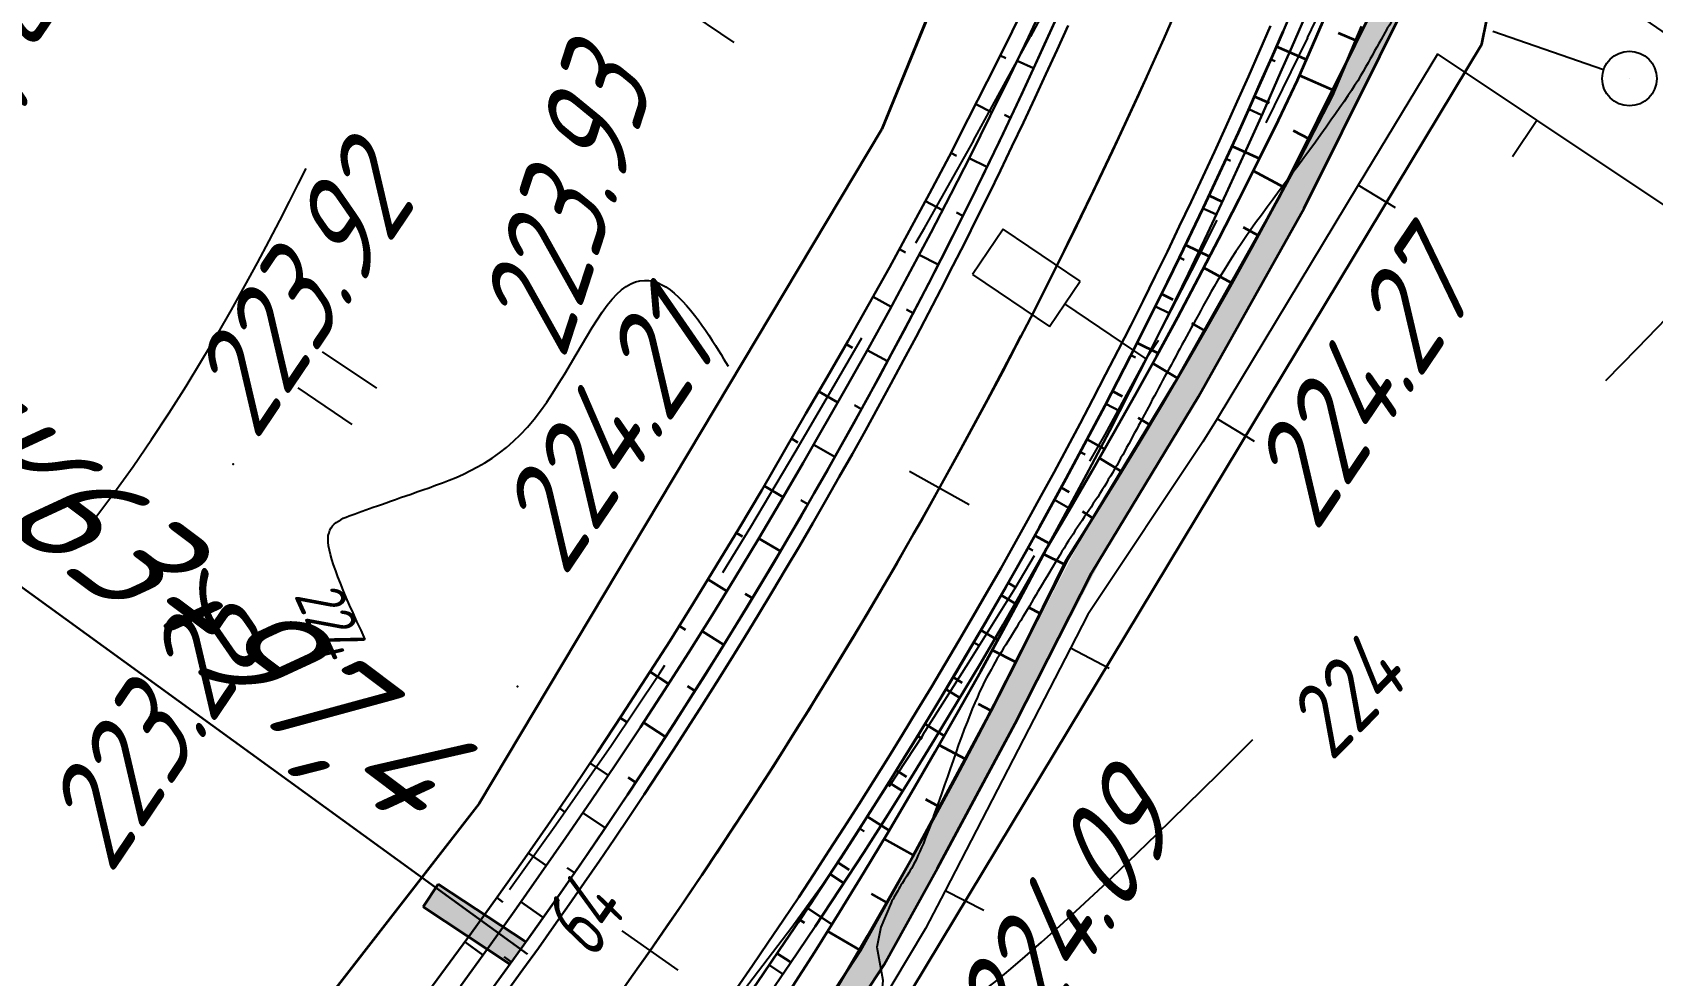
# Model space of a CAD drawing. Header units: millimetres. Extents: x -698 to 8131, y -704 to 4503.
# Drawn here: x 4734.2 to 4793.6, y 3258.6 to 3293.2 of the extents above; entities that cross this region are included whole.
import ezdxf
from ezdxf import colors
from ezdxf.entities.mleader import LeaderData, LeaderLine
from ezdxf.math import Vec2, Vec3

# ---------------------------------------------------------------- set-up
doc = ezdxf.new("R2010")
doc.units = ezdxf.units.MM
doc.linetypes.add('CONTI', pattern=[0])
doc.linetypes.add('DASHED', pattern=[0.75, 0.5, -0.25])
for name, color, linetype, lineweight in [('10', 1, 'Continuous', 35), ('КОПИЯ_ОСЬ_13_ОТКОСЫ', 7, 'Continuous', 30), ('ОСЬ_ВЕРХ_ПОКРЫТИЯ_ГРАНИЦЫ_ПОЛОС', 7, 'Continuous', 30), ('ОСЬ_ВЕРХ_ПОКРЫТИЯ_ОСЬ', 1, 'Continuous', 30), ('Ось_примыкания', 1, 'Continuous', 35), ('Привязка', 250, 'Continuous', 35), ('Тротуар', 40, 'Continuous', 35)]:
    doc.layers.add(name, color=color, linetype=linetype, lineweight=lineweight)
for name, color, linetype in [('GOR_BDEFAULT', 212, 'CONTI'), ('NAD_MDEFAULT', 7, 'CONTI'), ('PI_OTDEFAULT', 172, 'CONTI'), ('PI_TTDEFAULT', 5, 'CONTI'), ('SIT_LDEFAULT', 7, 'CONTI'), ('USLZNDEFAULT', 7, 'CONTI'), ('ZAPSKDEFAULT', 7, 'CONTI'), ('Выноски', 250, 'Continuous'), ('ОСЬ_ВЕРХ_ПОКРЫТИЯ_ПИКЕТЫ', 1, 'Continuous'), ('разметка', 7, 'Continuous')]:
    doc.layers.add(name, color=color, linetype=linetype)
doc.styles.add('eskd', font='isocpeui.ttf', dxfattribs={"width": 1.2})
doc.styles.add('SHRFT', font='isocpeui.ttf', dxfattribs={"width": 3.5})
doc.styles.get("Standard").update_dxf_attribs({"font": 'isocpeui.ttf'})
doc.styles.add('ГОСТ', font='isocpeui.ttf', dxfattribs={"height": 4})

# ---------------------------------------------------------------- blocks, each defined once
blk = doc.blocks.new('BL_2011')
at = {"color": 0}
for p, q in [((0, 0), (0, 2.4)), ((1.6, 0), (1.6, 2.4))]:
    blk.add_line(p, q, dxfattribs=at)
blk = doc.blocks.new('BL_12')
at = {"color": 0}
for p, q in [((1, 7), (-1, 7)), ((-1, 7), (-1, 3.6)), ((1, 3.6), (1, 7)), ((-1, 3.6), (0, 3.6)), ((0, 0), (0, 3.6)), ((0, 3.6), (1, 3.6)), ((0.8, 0), (0, 0))]:
    blk.add_line(p, q, dxfattribs=at)
blk = doc.blocks.new('*U49')
at = {"layer": 'КОПИЯ_ОСЬ_13_ОТКОСЫ'}
for points in [[(378.745, 648.698), (379.706, 649.986), (380.655, 651.283), (381.594, 652.587), (382.523, 653.899), (383.45, 655.227), (384.366, 656.562), (385.271, 657.905), (386.165, 659.256), (387.047, 660.614), (387.918, 661.979), (388.778, 663.352), (389.627, 664.731), (390.463, 666.118), (391.289, 667.511), (392.102, 668.911), (392.904, 670.318), (393.686, 671.647), (394.458, 672.981), (395.219, 674.322), (395.969, 675.668), (396.709, 677.021), (397.438, 678.379), (398.156, 679.743), (398.863, 681.113), (399.559, 682.488), (400.245, 683.868), (400.919, 685.254)], [(380.254, 649.328), (381.241, 650.691), (382.216, 652.062), (384.112, 654.773), (385.033, 656.113), (385.943, 657.461), (386.842, 658.817), (387.729, 660.18), (388.605, 661.55), (389.47, 662.927), (390.323, 664.312), (391.165, 665.703), (391.995, 667.102), (392.813, 668.507), (394.416, 671.31), (395.201, 672.708), (395.974, 674.112), (396.736, 675.522), (397.487, 676.938), (398.226, 678.361), (398.953, 679.789), (399.668, 681.223), (400.372, 682.664), (401.064, 684.109), (401.744, 685.561)], [(400.035, 683.442), (400.233, 683.344)], [(399.139, 681.654), (399.732, 681.353)], [(398.225, 679.875), (398.435, 679.766)], [(397.292, 678.106), (397.921, 677.771)], [(396.342, 676.346), (396.564, 676.225)], [(395.373, 674.597), (396.036, 674.225)], [(394.387, 672.857), (394.62, 672.723)], [(393.382, 671.127), (394.079, 670.718)], [(392.381, 669.396), (392.617, 669.261)], [(391.379, 667.665), (392.083, 667.253)], [(390.36, 665.945), (390.592, 665.805)], [(389.323, 664.234), (390.015, 663.81)], [(388.268, 662.535), (388.497, 662.392)], [(387.197, 660.846), (387.877, 660.409)], [(386.108, 659.169), (386.332, 659.022)], [(385.001, 657.503), (385.67, 657.054)], [(383.878, 655.848), (384.098, 655.697)], [(382.738, 654.205), (383.394, 653.745)], [(381.583, 652.572), (381.807, 652.412)], [(380.413, 650.95), (381.079, 650.464)]]:
    blk.add_lwpolyline(points, dxfattribs=at)

msp = doc.modelspace()

# ---------------------------------------------------------------- hatches: boundary and pattern name
at = {"layer": 'Тротуар', "lineweight": 30, "ltscale": 7}
for points in [[(4801.433, 3357.574), (4800.427, 3357.652), (4799.564, 3354.666), (4799, 3351.107), (4798.787, 3350.128), (4797.248, 3343.069), (4796.09, 3336.617), (4794.267, 3328.119), (4790.045, 3313.256), (4786.746, 3302.866), (4784.062, 3295.535), (4779.932, 3287.224), (4776.081, 3280.365), (4772.899, 3275.124), (4769.34, 3268.333), (4766.498, 3263.049), (4764.561, 3259.548), (4760.976, 3254.083), (4760.453, 3253.255), (4760.219, 3252.929), (4756.121, 3246.475), (4756.701, 3245.604), (4756.976, 3245.979), (4761.059, 3252.387), (4765.418, 3259.031), (4767.376, 3262.57), (4770.227, 3267.87), (4773.778, 3274.647), (4776.945, 3279.861), (4780.817, 3286.757), (4784.982, 3295.139), (4787.693, 3302.542), (4791.003, 3312.968), (4795.238, 3327.877), (4797.072, 3336.424), (4798.229, 3342.874)], [(4749.079, 3261.984), (4748.53, 3261.148), (4750.025, 3260.167), (4751.708, 3259.05), (4752.293, 3259.864)]]:
    msp.add_hatch(color=256, dxfattribs=at).paths.add_polyline_path(points)

# ---------------------------------------------------------------- linework, layer by layer
at = {"layer": '10'}
for p, q in [((4787.333, 3292.774), (4795.203, 3331.994)), ((4787.333, 3292.774), (4795.203, 3331.994)), ((4781.963, 3330.514), (4765.343, 3289.654)), ((4761.503, 3249.924), (4787.333, 3292.774)), ((4761.503, 3249.924), (4787.333, 3292.774)), ((4765.343, 3289.654), (4750.583, 3264.934)), ((4750.583, 3264.934), (4737.293, 3247.844))]:
    msp.add_line(p, q, dxfattribs=at)
msp.add_lwpolyline([(4789.103, 3384.464), (4785.093, 3347.224), (4781.963, 3330.514), (4765.343, 3289.654), (4750.583, 3264.934), (4737.293, 3247.844), (4704.083, 3217.114), (4605.073, 3113.424), (4594.853, 3105.354), (4502.873, 3046.584), (4488.273, 3034.384), (4472.633, 3015.434), (4468.193, 2995.454), (4472.373, 2972.494)], dxfattribs=at)
at = {"layer": 'GOR_BDEFAULT', "color": 212, "elevation": 224, "flags": 128}
for points in [[(4795.079, 3283.74), (4799.829, 3288.73), (4799.779, 3288.98), (4797.719, 3290.55), (4797.289, 3290.86), (4796.809, 3291.21), (4796.289, 3291.58), (4795.729, 3291.98), (4795.149, 3292.39), (4794.549, 3292.82), (4793.939, 3293.25), (4793.319, 3293.68), (4792.709, 3294.1), (4792.099, 3294.52), (4791.509, 3294.91), (4790.949, 3295.29), (4790.409, 3295.63), (4789.909, 3295.94), (4789.449, 3296.21), (4789.049, 3296.44), (4788.689, 3296.63), (4788.379, 3296.77), (4788.099, 3296.89), (4787.869, 3296.96), (4787.669, 3297.01), (4787.499, 3297.03), (4787.349, 3297.02), (4787.229, 3297), (4787.129, 3296.95), (4787.049, 3296.89), (4786.969, 3296.81), (4786.909, 3296.73), (4786.859, 3296.64), (4786.799, 3296.54), (4786.749, 3296.44), (4786.699, 3296.34), (4786.639, 3296.25), (4786.579, 3296.15), (4786.529, 3296.05), (4786.469, 3295.95), (4786.409, 3295.86), (4786.349, 3295.76), (4786.279, 3295.67), (4786.219, 3295.58), (4786.149, 3295.5), (4786.089, 3295.42), (4786.019, 3295.34), (4785.949, 3295.27), (4785.869, 3295.21), (4785.799, 3295.15), (4785.719, 3295.09), (4785.639, 3295.04), (4785.559, 3295), (4785.479, 3294.95), (4785.399, 3294.91), (4785.309, 3294.86), (4785.229, 3294.82), (4785.149, 3294.77), (4785.059, 3294.73), (4784.979, 3294.68), (4784.889, 3294.62), (4784.809, 3294.56), (4784.729, 3294.49), (4784.649, 3294.42), (4784.559, 3294.34), (4784.479, 3294.25), (4784.399, 3294.16), (4784.329, 3294.06), (4784.249, 3293.95), (4784.169, 3293.84), (4784.089, 3293.72), (4784.019, 3293.6), (4783.939, 3293.47), (4783.859, 3293.34), (4783.789, 3293.21), (4783.709, 3293.07), (4783.639, 3292.94), (4783.559, 3292.8), (4783.479, 3292.66), (4783.399, 3292.52), (4783.319, 3292.37), (4783.239, 3292.23), (4783.159, 3292.08), (4783.069, 3291.93), (4782.979, 3291.77), (4782.879, 3291.61), (4782.779, 3291.43), (4782.659, 3291.26), (4782.549, 3291.07), (4782.419, 3290.87), (4782.279, 3290.67), (4782.129, 3290.45), (4781.969, 3290.22), (4781.799, 3289.98), (4781.619, 3289.73), (4781.429, 3289.46), (4781.229, 3289.18), (4781.019, 3288.9), (4780.799, 3288.6), (4780.579, 3288.3), (4780.349, 3288), (4780.129, 3287.7), (4779.899, 3287.4), (4779.679, 3287.09), (4779.459, 3286.8), (4779.249, 3286.5), (4779.039, 3286.22), (4778.839, 3285.94), (4778.659, 3285.67), (4778.479, 3285.41), (4778.309, 3285.17), (4778.159, 3284.93), (4778.019, 3284.71), (4777.879, 3284.49), (4777.749, 3284.28), (4777.629, 3284.08), (4777.519, 3283.89), (4777.409, 3283.7), (4777.309, 3283.52), (4777.209, 3283.35), (4777.119, 3283.18), (4777.029, 3283.01), (4776.939, 3282.85), (4776.849, 3282.68), (4776.759, 3282.52), (4776.679, 3282.37), (4776.589, 3282.21), (4776.509, 3282.05), (4776.419, 3281.9), (4776.339, 3281.75), (4776.259, 3281.6), (4776.179, 3281.45), (4776.099, 3281.3), (4776.019, 3281.15), (4775.939, 3281.01), (4775.859, 3280.86), (4775.779, 3280.72), (4775.699, 3280.58), (4775.629, 3280.44), (4775.549, 3280.3), (4775.479, 3280.16), (4775.399, 3280.02), (4775.329, 3279.88), (4775.249, 3279.74), (4775.179, 3279.6), (4775.109, 3279.47), (4775.039, 3279.33), (4774.959, 3279.19), (4774.889, 3279.06), (4774.819, 3278.92), (4774.749, 3278.79), (4774.679, 3278.66), (4774.599, 3278.52), (4774.529, 3278.39), (4774.459, 3278.25), (4774.389, 3278.12), (4774.309, 3277.99), (4774.239, 3277.85), (4774.169, 3277.72), (4774.089, 3277.59), (4774.019, 3277.46), (4773.949, 3277.33), (4773.869, 3277.2), (4773.799, 3277.07), (4773.719, 3276.94), (4773.639, 3276.81), (4773.569, 3276.68), (4773.489, 3276.55), (4773.409, 3276.43), (4773.329, 3276.3), (4773.249, 3276.17), (4773.169, 3276.05), (4773.089, 3275.93), (4773.009, 3275.8), (4772.929, 3275.68), (4772.839, 3275.56), (4772.759, 3275.43), (4772.679, 3275.31), (4772.599, 3275.19), (4772.509, 3275.06), (4772.429, 3274.94), (4772.349, 3274.81), (4772.269, 3274.69), (4772.179, 3274.56), (4772.099, 3274.43), (4772.019, 3274.3), (4771.939, 3274.17), (4771.859, 3274.04), (4771.779, 3273.91), (4771.699, 3273.78), (4771.619, 3273.64), (4771.539, 3273.51), (4771.459, 3273.37), (4771.379, 3273.24), (4771.299, 3273.11), (4771.219, 3272.97), (4771.139, 3272.84), (4771.059, 3272.71), (4770.979, 3272.57), (4770.899, 3272.44), (4770.819, 3272.31), (4770.749, 3272.17), (4770.669, 3272.04), (4770.589, 3271.91), (4770.509, 3271.78), (4770.429, 3271.65), (4770.349, 3271.52), (4770.269, 3271.39), (4770.189, 3271.26), (4770.109, 3271.13), (4770.039, 3271.01), (4769.959, 3270.88), (4769.879, 3270.75), (4769.799, 3270.63), (4769.729, 3270.5), (4769.649, 3270.37), (4769.569, 3270.25), (4769.489, 3270.12), (4769.419, 3269.98), (4769.339, 3269.84), (4769.259, 3269.69), (4769.179, 3269.54), (4769.089, 3269.38), (4769.009, 3269.21), (4768.919, 3269.03), (4768.839, 3268.83), (4768.749, 3268.63), (4768.649, 3268.41), (4768.559, 3268.17), (4768.459, 3267.92), (4768.359, 3267.66), (4768.259, 3267.38), (4768.149, 3267.1), (4768.049, 3266.8), (4767.949, 3266.51), (4767.839, 3266.21), (4767.739, 3265.91), (4767.639, 3265.62), (4767.539, 3265.33), (4767.439, 3265.05), (4767.339, 3264.78), (4767.249, 3264.52), (4767.169, 3264.27), (4767.079, 3264.05), (4766.999, 3263.84), (4766.929, 3263.65), (4766.859, 3263.47), (4766.789, 3263.32), (4766.729, 3263.18), (4766.669, 3263.05), (4766.619, 3262.93), (4766.569, 3262.82), (4766.509, 3262.72), (4766.469, 3262.64), (4766.419, 3262.55), (4766.379, 3262.48), (4766.329, 3262.4), (4766.289, 3262.33), (4766.249, 3262.27), (4766.199, 3262.2), (4766.159, 3262.13), (4766.119, 3262.07), (4766.079, 3262), (4766.039, 3261.94), (4765.999, 3261.87), (4765.959, 3261.81), (4765.929, 3261.74), (4765.889, 3261.68), (4765.849, 3261.62), (4765.819, 3261.55), (4765.779, 3261.49), (4765.749, 3261.43), (4765.709, 3261.37), (4765.679, 3261.3), (4765.299, 3260.4), (4765.149, 3259.67), (4765.369, 3258.46), (4765.359, 3258.3), (4765.339, 3258.12), (4765.319, 3257.93), (4765.299, 3257.73), (4765.279, 3257.53), (4765.249, 3257.32), (4765.229, 3257.12), (4765.219, 3256.92), (4765.199, 3256.73), (4765.199, 3256.55), (4765.199, 3256.38), (4765.209, 3256.23), (4765.229, 3256.1), (4765.259, 3255.99), (4765.309, 3255.9), (4765.369, 3255.84), (4765.439, 3255.81), (4765.529, 3255.8), (4765.629, 3255.81), (4765.749, 3255.85), (4765.869, 3255.9), (4766.009, 3255.97), (4766.159, 3256.06), (4766.319, 3256.16), (4766.489, 3256.27), (4766.669, 3256.39), (4766.859, 3256.52), (4767.059, 3256.66), (4767.269, 3256.81), (4767.489, 3256.95), (4767.709, 3257.11), (4767.949, 3257.27), (4768.209, 3257.45), (4768.499, 3257.65), (4768.819, 3257.89), (4769.189, 3258.17), (4769.599, 3258.49), (4770.069, 3258.88), (4770.589, 3259.33), (4771.189, 3259.85), (4771.859, 3260.45), (4772.609, 3261.14), (4773.449, 3261.92), (4774.379, 3262.81), (4775.419, 3263.81)], [(4736.459, 3275.34), (4737.189, 3276.31), (4737.899, 3277.29), (4738.569, 3278.28), (4739.219, 3279.26), (4739.839, 3280.23), (4740.419, 3281.19), (4740.979, 3282.12), (4741.499, 3283.03), (4741.989, 3283.91), (4742.449, 3284.76), (4742.879, 3285.56), (4743.269, 3286.31), (4743.629, 3287), (4743.949, 3287.64), (4744.239, 3288.21)], [(4746.399, 3270.95), (4746.249, 3271.29), (4746.099, 3271.61), (4745.959, 3271.92), (4745.829, 3272.21), (4745.709, 3272.49), (4745.599, 3272.76), (4745.499, 3273.01), (4745.399, 3273.25), (4745.319, 3273.47), (4745.239, 3273.68), (4745.179, 3273.88), (4745.129, 3274.06), (4745.089, 3274.22), (4745.059, 3274.38), (4745.049, 3274.52), (4745.049, 3274.65), (4745.049, 3274.76), (4745.079, 3274.86), (4745.109, 3274.96), (4745.149, 3275.04), (4745.199, 3275.11), (4745.269, 3275.18), (4745.339, 3275.24), (4745.419, 3275.29), (4745.509, 3275.34), (4745.599, 3275.39), (4745.699, 3275.43), (4745.809, 3275.48), (4745.919, 3275.52), (4746.039, 3275.56), (4746.159, 3275.6), (4746.289, 3275.65), (4746.419, 3275.7), (4746.559, 3275.75), (4746.699, 3275.8), (4746.849, 3275.85), (4746.999, 3275.9), (4747.169, 3275.96), (4747.329, 3276.02), (4747.509, 3276.08), (4747.699, 3276.15), (4747.889, 3276.21), (4748.089, 3276.28), (4748.299, 3276.36), (4748.519, 3276.43), (4748.749, 3276.51), (4748.979, 3276.6), (4749.229, 3276.69), (4749.479, 3276.79), (4749.739, 3276.89), (4749.999, 3277.01), (4750.259, 3277.14), (4750.519, 3277.28), (4750.789, 3277.43), (4751.059, 3277.6), (4751.319, 3277.79), (4751.579, 3277.99), (4751.839, 3278.22), (4752.099, 3278.46), (4752.349, 3278.73), (4752.589, 3279.02), (4752.829, 3279.33), (4753.059, 3279.65), (4753.279, 3279.99), (4753.499, 3280.34), (4753.719, 3280.69), (4753.929, 3281.04), (4754.129, 3281.39), (4754.329, 3281.73), (4754.529, 3282.06), (4754.719, 3282.38), (4754.909, 3282.67), (4755.089, 3282.95), (4755.269, 3283.2), (4755.449, 3283.42), (4755.629, 3283.61), (4755.799, 3283.77), (4755.969, 3283.89), (4756.139, 3283.99), (4756.309, 3284.06), (4756.469, 3284.1), (4756.639, 3284.11), (4756.799, 3284.11), (4756.959, 3284.08), (4757.109, 3284.03), (4757.269, 3283.95), (4757.419, 3283.87), (4757.579, 3283.76), (4757.729, 3283.64), (4757.879, 3283.5), (4758.029, 3283.35), (4758.179, 3283.19), (4758.319, 3283.02), (4758.469, 3282.84), (4758.609, 3282.66), (4758.739, 3282.47), (4758.869, 3282.29), (4758.999, 3282.1), (4759.119, 3281.91), (4759.239, 3281.73), (4759.339, 3281.56), (4759.449, 3281.4), (4759.539, 3281.24), (4759.619, 3281.1), (4759.699, 3280.97)], [(4791.879, 3280.44), (4793.039, 3281.63), (4794.109, 3282.74), (4795.079, 3283.74)], [(4775.419, 3263.81), (4776.509, 3264.88), (4777.689, 3266.04), (4778.939, 3267.28)]]:
    msp.add_lwpolyline(points, dxfattribs=at)
at = {"layer": 'PI_TTDEFAULT', "color": 5}
for p in [(4741.559, 3277.38, 223.917), (4751.989, 3269.22, 224.207), (4766.939, 3260.35, 224.092)]:
    msp.add_point(p, dxfattribs=at)
at = {"layer": 'SIT_LDEFAULT', "color": 7}
for p, q in [((4780.939, 3293), (4783.189, 3297.7)), ((4770.799, 3293.05), (4771.439, 3294.23)), ((4768.699, 3289.24), (4770.789, 3293.05)), ((4779.419, 3289.89), (4780.949, 3293)), ((4791.789, 3291.83), (4787.729, 3293.23)), ((4785.699, 3292.4), (4782.799, 3287.6)), ((4789.349, 3289.98), (4785.699, 3292.41)), ((4788.459, 3288.65), (4789.349, 3289.98)), ((4797.669, 3284.43), (4789.349, 3289.98)), ((4766.909, 3286.05), (4768.709, 3289.24)), ((4782.799, 3287.6), (4777.629, 3279.04)), ((4784.169, 3286.77), (4782.799, 3287.6)), ((4766.589, 3285.49), (4766.909, 3286.05)), ((4776.699, 3284.47), (4777.629, 3286.32)), ((4775.029, 3281.24), (4776.699, 3284.47)), ((4763.759, 3280.55), (4764.599, 3282.01)), ((4773.519, 3278.46), (4775.029, 3281.24)), ((4762.159, 3277.81), (4763.759, 3280.55)), ((4777.629, 3279.04), (4777.109, 3278.19)), ((4778.999, 3278.21), (4777.629, 3279.04)), ((4777.109, 3278.19), (4772.889, 3271.86)), ((4772.959, 3277.48), (4773.519, 3278.46)), ((4760.539, 3275.08), (4762.159, 3277.81)), ((4759.509, 3273.4), (4760.539, 3275.08)), ((4770.229, 3272.83), (4770.939, 3274.03)), ((4768.519, 3270.09), (4770.229, 3272.83)), ((4772.889, 3271.86), (4772.249, 3270.63)), ((4772.249, 3270.63), (4767.659, 3261.74)), ((4773.669, 3269.89), (4772.249, 3270.63)), ((4757.189, 3269.7), (4757.389, 3270.01)), ((4766.839, 3267.45), (4768.519, 3270.09)), ((4755.429, 3267.07), (4757.189, 3269.7)), ((4765.609, 3265.56), (4766.849, 3267.45)), ((4753.389, 3264.16), (4755.429, 3267.07)), ((4751.689, 3261.79), (4753.389, 3264.16)), ((4762.039, 3260.41), (4763.369, 3262.25)), ((4767.659, 3261.74), (4766.939, 3260.35)), ((4769.079, 3261.01), (4767.659, 3261.74)), ((4760.109, 3257.88), (4762.039, 3260.41)), ((4766.939, 3260.35), (4762.589, 3253.12))]:
    msp.add_line(p, q, dxfattribs=at)
at = {"layer": 'SIT_LDEFAULT', "color": 7, "flags": 128}
msp.add_lwpolyline([(4792.739, 3291.51), (4792.739, 3291.51)], dxfattribs=at)
at = {"layer": 'SIT_LDEFAULT', "color": 7}
msp.add_circle((4792.739, 3291.51), 1, dxfattribs=at)
at = {"layer": 'КОПИЯ_ОСЬ_13_ОТКОСЫ'}
for points in [[(4749.899, 3258.243), (4750.885, 3259.605), (4751.86, 3260.976), (4753.756, 3263.687), (4754.677, 3265.028), (4755.587, 3266.376), (4756.486, 3267.731), (4757.373, 3269.094), (4758.249, 3270.464), (4759.114, 3271.841), (4759.967, 3273.226), (4760.809, 3274.617), (4761.639, 3276.016), (4762.457, 3277.421), (4764.06, 3280.225), (4764.845, 3281.622), (4765.618, 3283.026), (4766.381, 3284.436), (4767.131, 3285.852), (4767.87, 3287.275), (4768.597, 3288.703), (4769.312, 3290.138), (4770.016, 3291.578), (4770.708, 3293.024), (4771.388, 3294.475)], [(4760.46, 3257.915), (4761.369, 3259.24), (4762.268, 3260.572), (4763.156, 3261.911), (4764.034, 3263.257), (4764.901, 3264.61), (4765.757, 3265.969), (4766.603, 3267.335), (4767.438, 3268.708), (4768.262, 3270.088), (4769.075, 3271.474), (4769.877, 3272.866), (4770.669, 3274.264), (4771.448, 3275.669), (4772.218, 3277.08), (4772.976, 3278.497), (4773.722, 3279.92), (4774.458, 3281.348), (4775.182, 3282.783), (4775.895, 3284.223), (4776.596, 3285.668), (4777.286, 3287.119), (4777.965, 3288.576), (4778.632, 3290.037), (4779.288, 3291.504), (4779.932, 3292.977), (4780.564, 3294.454)], [(4761.062, 3257.731), (4761.982, 3259.074), (4762.89, 3260.424), (4763.789, 3261.781), (4764.676, 3263.145), (4765.552, 3264.516), (4766.418, 3265.895), (4767.273, 3267.28), (4768.116, 3268.672), (4768.948, 3270.07), (4769.77, 3271.475), (4770.58, 3272.887), (4771.379, 3274.305), (4772.155, 3275.725), (4772.921, 3277.151), (4773.676, 3278.583), (4774.419, 3280.021), (4775.151, 3281.465), (4775.871, 3282.914), (4776.579, 3284.369), (4777.276, 3285.83), (4777.962, 3287.296), (4778.636, 3288.768), (4779.298, 3290.245), (4779.949, 3291.727), (4780.366, 3292.66), (4781.014, 3294.15)], [(4750.673, 3257.632), (4751.588, 3258.885), (4752.494, 3260.145), (4753.389, 3261.412), (4754.275, 3262.686), (4755.15, 3263.967), (4756.015, 3265.255), (4756.87, 3266.55), (4757.715, 3267.851), (4758.549, 3269.16), (4759.374, 3270.474), (4760.187, 3271.796), (4760.99, 3273.123), (4761.783, 3274.457), (4762.565, 3275.797), (4763.337, 3277.144), (4764.097, 3278.496), (4764.847, 3279.854), (4765.587, 3281.219), (4766.315, 3282.589), (4767.033, 3283.964), (4767.739, 3285.346), (4768.435, 3286.733), (4769.12, 3288.125), (4769.794, 3289.523), (4770.456, 3290.926), (4771.108, 3292.334), (4771.748, 3293.747)], [(4770.902, 3291.887), (4770.298, 3292.165)], [(4779.599, 3292.212), (4779.759, 3292.143)], [(4770.056, 3290.075), (4769.838, 3290.178)], [(4778.788, 3290.384), (4779.265, 3290.17)], [(4769.191, 3288.272), (4768.539, 3288.588)], [(4777.96, 3288.564), (4778.123, 3288.489)], [(4768.308, 3286.477), (4768.073, 3286.594)], [(4777.113, 3286.752), (4777.601, 3286.521)], [(4767.406, 3284.692), (4766.707, 3285.049)], [(4776.249, 3284.948), (4776.416, 3284.867)], [(4766.487, 3282.916), (4766.237, 3283.047)], [(4775.367, 3283.153), (4775.866, 3282.905)], [(4765.549, 3281.149), (4764.804, 3281.549)], [(4774.467, 3281.367), (4774.638, 3281.28)], [(4764.594, 3279.392), (4764.332, 3279.536)], [(4773.55, 3279.59), (4774.06, 3279.323)], [(4763.62, 3277.645), (4762.839, 3278.086)], [(4772.616, 3277.821), (4772.79, 3277.728)], [(4762.629, 3275.908), (4762.363, 3276.061)], [(4771.664, 3276.062), (4772.184, 3275.778)], [(4761.62, 3274.181), (4760.828, 3274.649)], [(4770.695, 3274.313), (4770.87, 3274.215)], [(4760.594, 3272.465), (4760.325, 3272.627)], [(4769.71, 3272.573), (4770.23, 3272.274)], [(4759.55, 3270.759), (4758.748, 3271.255)], [(4768.707, 3270.842), (4768.879, 3270.741)], [(4758.489, 3269.063), (4758.216, 3269.236)], [(4767.687, 3269.122), (4768.201, 3268.813)], [(4757.41, 3267.379), (4756.599, 3267.904)], [(4766.65, 3267.412), (4766.82, 3267.307)], [(4756.315, 3265.706), (4756.04, 3265.888)], [(4765.596, 3265.712), (4766.105, 3265.393)], [(4755.202, 3264.044), (4754.383, 3264.598)], [(4764.526, 3264.022), (4764.694, 3263.914)], [(4754.072, 3262.393), (4753.798, 3262.583)], [(4763.44, 3262.343), (4763.942, 3262.014)], [(4752.926, 3260.754), (4752.11, 3261.331)], [(4762.337, 3260.675), (4762.503, 3260.563)], [(4751.763, 3259.127), (4751.497, 3259.319)], [(4761.217, 3259.017), (4761.713, 3258.679)]]:
    msp.add_lwpolyline(points, dxfattribs=at)
at = {"layer": 'ОСЬ_ВЕРХ_ПОКРЫТИЯ_ГРАНИЦЫ_ПОЛОС', "linetype": 'Continuous'}
for points in [[(4760.46, 3257.915), (4761.369, 3259.24), (4762.268, 3260.572), (4763.156, 3261.911), (4764.034, 3263.257), (4764.901, 3264.61), (4765.757, 3265.969), (4766.603, 3267.335), (4767.438, 3268.708), (4768.262, 3270.088), (4769.075, 3271.474), (4769.877, 3272.866), (4770.669, 3274.264), (4771.448, 3275.669), (4772.218, 3277.08), (4772.976, 3278.497), (4773.722, 3279.92), (4774.458, 3281.348), (4775.182, 3282.783), (4775.895, 3284.223), (4776.596, 3285.668), (4777.286, 3287.119), (4777.965, 3288.576), (4778.632, 3290.037), (4779.288, 3291.504), (4779.932, 3292.977), (4780.564, 3294.454)], [(4751.201, 3258.352), (4751.773, 3259.14), (4752.341, 3259.931), (4752.905, 3260.724), (4753.466, 3261.521), (4754.022, 3262.32), (4754.575, 3263.122), (4755.123, 3263.926), (4755.667, 3264.734), (4756.208, 3265.544), (4756.744, 3266.357), (4757.276, 3267.172), (4757.805, 3267.99), (4758.329, 3268.811), (4758.849, 3269.634), (4759.365, 3270.46), (4759.877, 3271.288), (4760.385, 3272.119), (4760.889, 3272.952), (4761.388, 3273.788), (4761.883, 3274.627), (4762.375, 3275.468), (4762.862, 3276.311), (4763.344, 3277.156), (4763.823, 3278.005), (4764.297, 3278.855), (4764.768, 3279.708), (4765.234, 3280.563), (4765.695, 3281.42), (4766.153, 3282.28), (4766.606, 3283.142), (4767.055, 3284.006), (4767.499, 3284.872), (4767.939, 3285.741), (4768.375, 3286.612), (4768.807, 3287.485), (4769.234, 3288.36), (4769.657, 3289.237), (4770.076, 3290.116), (4770.49, 3290.997), (4770.9, 3291.881), (4771.305, 3292.766), (4771.706, 3293.653)], [(4751.605, 3258.057), (4752.178, 3258.847), (4752.748, 3259.64), (4753.314, 3260.436), (4753.875, 3261.234), (4754.433, 3262.035), (4754.987, 3262.839), (4755.537, 3263.646), (4756.083, 3264.455), (4756.624, 3265.267), (4757.162, 3266.082), (4757.696, 3266.9), (4758.225, 3267.72), (4758.751, 3268.543), (4759.272, 3269.368), (4759.79, 3270.196), (4760.303, 3271.026), (4760.812, 3271.859), (4761.317, 3272.695), (4761.818, 3273.533), (4762.315, 3274.373), (4762.807, 3275.216), (4763.295, 3276.062), (4763.779, 3276.91), (4764.259, 3277.76), (4764.735, 3278.612), (4765.206, 3279.467), (4765.673, 3280.325), (4766.136, 3281.184), (4766.595, 3282.046), (4767.049, 3282.91), (4767.499, 3283.777), (4767.945, 3284.645), (4768.386, 3285.516), (4768.823, 3286.389), (4769.256, 3287.264), (4769.684, 3288.141), (4770.108, 3289.021), (4770.528, 3289.902), (4770.943, 3290.786), (4771.354, 3291.671), (4771.76, 3292.559), (4772.162, 3293.449)], [(4760.024, 3258.164), (4760.597, 3258.996), (4761.165, 3259.83), (4761.73, 3260.668), (4762.291, 3261.508), (4762.847, 3262.351), (4763.399, 3263.197), (4763.947, 3264.045), (4764.491, 3264.896), (4765.03, 3265.75), (4765.565, 3266.607), (4766.096, 3267.466), (4766.623, 3268.328), (4767.146, 3269.192), (4767.664, 3270.059), (4768.177, 3270.929), (4768.687, 3271.801), (4769.192, 3272.676), (4769.693, 3273.553), (4770.189, 3274.432), (4770.681, 3275.314), (4771.169, 3276.199), (4771.652, 3277.086), (4772.131, 3277.975), (4772.606, 3278.867), (4773.076, 3279.761), (4773.541, 3280.657), (4774.002, 3281.556), (4774.459, 3282.457), (4774.911, 3283.36), (4775.359, 3284.265), (4775.802, 3285.173), (4776.241, 3286.083), (4776.675, 3286.995), (4777.104, 3287.909), (4777.529, 3288.825), (4777.95, 3289.743), (4778.366, 3290.664), (4778.777, 3291.586), (4779.184, 3292.511), (4779.586, 3293.437)], [(4760.435, 3257.879), (4761.009, 3258.713), (4761.579, 3259.55), (4762.145, 3260.389), (4762.707, 3261.231), (4763.265, 3262.076), (4763.818, 3262.924), (4764.368, 3263.775), (4764.913, 3264.628), (4765.454, 3265.484), (4765.99, 3266.343), (4766.522, 3267.204), (4767.05, 3268.068), (4767.574, 3268.935), (4768.094, 3269.804), (4768.609, 3270.676), (4769.119, 3271.55), (4769.626, 3272.427), (4770.128, 3273.306), (4770.625, 3274.188), (4771.119, 3275.072), (4771.608, 3275.959), (4772.092, 3276.848), (4772.572, 3277.739), (4773.048, 3278.633), (4773.519, 3279.529), (4773.986, 3280.428), (4774.448, 3281.329), (4774.906, 3282.232), (4775.359, 3283.137), (4775.808, 3284.045), (4776.252, 3284.955), (4776.692, 3285.867), (4777.127, 3286.781), (4777.557, 3287.697), (4777.984, 3288.616), (4778.405, 3289.536), (4778.822, 3290.459), (4779.234, 3291.384), (4779.642, 3292.31), (4780.045, 3293.239)]]:
    msp.add_lwpolyline(points, dxfattribs=at)
at = {"layer": 'ОСЬ_ВЕРХ_ПОКРЫТИЯ_ОСЬ'}
msp.add_lwpolyline([(4745.776, 3245.123, 0.090851), (4781.518, 3307.724), (4781.518, 3307.724), (4781.842, 3308.655), (4782.162, 3309.587), (4782.477, 3310.522), (4782.788, 3311.457), (4783.094, 3312.394), (4783.396, 3313.333), (4783.694, 3314.273), (4783.988, 3315.214), (4784.278, 3316.156), (4784.563, 3317.1), (4784.845, 3318.045), (4785.123, 3318.991), (4785.396, 3319.938), (4785.666, 3320.886), (4785.933, 3321.835), (4786.195, 3322.786), (4786.454, 3323.737), (4786.709, 3324.689), (4786.961, 3325.642), (4787.209, 3326.597), (4787.454, 3327.552)], format="xyb", dxfattribs=at)
at = {"layer": 'ОСЬ_ВЕРХ_ПОКРЫТИЯ_ПИКЕТЫ'}
for p, q in [((4768.541, 3275.889), (4766.357, 3277.107)), ((4757.871, 3258.834), (4755.821, 3260.265)), ((4757.871, 3258.834), (4755.821, 3260.265))]:
    msp.add_line(p, q, dxfattribs=at)
at = {"layer": 'Ось_примыкания', "color": 0}
for p, q in [((4782.71, 3292.905), (4782.073, 3293.172)), ((4779.804, 3292.685), (4780.903, 3292.204)), ((4781.928, 3291.064), (4780.648, 3291.618)), ((4778.998, 3290.855), (4779.529, 3290.617)), ((4781.018, 3289.284), (4780.424, 3289.593)), ((4778.174, 3289.032), (4779.177, 3288.574)), ((4780.087, 3287.514), (4778.951, 3288.121)), ((4777.332, 3287.218), (4777.804, 3286.998)), ((4779.136, 3285.754), (4778.595, 3286.049)), ((4776.472, 3285.412), (4777.353, 3284.985)), ((4778.168, 3284.004), (4777.14, 3284.576)), ((4775.594, 3283.615), (4776.006, 3283.412)), ((4777.183, 3282.264), (4776.698, 3282.543)), ((4774.699, 3281.827), (4775.465, 3281.44)), ((4776.18, 3280.533), (4775.263, 3281.072)), ((4773.788, 3280.047), (4774.141, 3279.865)), ((4775.161, 3278.812), (4774.729, 3279.071)), ((4772.858, 3278.276), (4773.504, 3277.93)), ((4774.126, 3277.101), (4773.313, 3277.597)), ((4771.91, 3276.515), (4772.205, 3276.354)), ((4773.075, 3275.4), (4772.694, 3275.636)), ((4770.945, 3274.763), (4771.48, 3274.466)), ((4772.027, 3273.697), (4771.263, 3274.074)), ((4769.964, 3273.02), (4770.25, 3272.858)), ((4771.143, 3271.904), (4770.735, 3272.105)), ((4768.966, 3271.287), (4769.583, 3270.925)), ((4770.254, 3270.112), (4769.381, 3270.557)), ((4767.949, 3269.565), (4768.282, 3269.366)), ((4769.34, 3268.333), (4768.878, 3268.573)), ((4766.917, 3267.852), (4767.628, 3267.419)), ((4768.409, 3266.563), (4767.435, 3267.08)), ((4765.869, 3266.149), (4766.247, 3265.914)), ((4767.462, 3264.801), (4766.95, 3265.079)), ((4764.803, 3264.456), (4765.602, 3263.944)), ((4766.498, 3263.049), (4765.422, 3263.643)), ((4763.72, 3262.775), (4764.142, 3262.5)), ((4765.516, 3261.307), (4764.955, 3261.628)), ((4762.621, 3261.104), (4763.509, 3260.514)), ((4764.517, 3259.574), (4763.348, 3260.257)), ((4761.506, 3259.443), (4761.972, 3259.129))]:
    msp.add_line(p, q, dxfattribs=at)
for points in [[(4761.959, 3258.064), (4762.876, 3259.504), (4763.782, 3260.951), (4764.676, 3262.406), (4765.557, 3263.868), (4766.427, 3265.338), (4767.284, 3266.815), (4768.128, 3268.298), (4768.961, 3269.789), (4769.781, 3271.287), (4770.588, 3272.791), (4771.383, 3274.302), (4772.211, 3275.697), (4773.028, 3277.099), (4773.833, 3278.506), (4774.628, 3279.921), (4775.411, 3281.341), (4776.183, 3282.768), (4776.944, 3284.2), (4777.693, 3285.639), (4778.431, 3287.084), (4779.158, 3288.534), (4779.872, 3289.99), (4780.576, 3291.452), (4781.27, 3293.051), (4781.952, 3294.655)], [(4763.119, 3257.208), (4763.973, 3258.644), (4764.816, 3260.087), (4765.648, 3261.537), (4766.468, 3262.994), (4767.275, 3264.457), (4768.072, 3265.926), (4768.855, 3267.403), (4769.628, 3268.885), (4770.388, 3270.373), (4772.122, 3273.89), (4773.012, 3275.297), (4773.89, 3276.712), (4774.756, 3278.134), (4775.61, 3279.563), (4776.453, 3280.998), (4777.285, 3282.441), (4778.105, 3283.89), (4778.913, 3285.346), (4779.71, 3286.808), (4780.494, 3288.276), (4781.853, 3290.89), (4782.263, 3291.838), (4782.929, 3293.426)]]:
    msp.add_lwpolyline(points, dxfattribs=at)
at = {"layer": 'Ось_примыкания', "linetype": 'Continuous'}
msp.add_lwpolyline([(4760.435, 3257.879), (4761.009, 3258.713), (4761.579, 3259.55), (4762.145, 3260.389), (4762.707, 3261.231), (4763.265, 3262.076), (4763.818, 3262.924), (4764.368, 3263.775), (4764.913, 3264.628), (4765.454, 3265.484), (4765.99, 3266.343), (4766.522, 3267.204), (4767.05, 3268.068), (4767.574, 3268.935), (4768.094, 3269.804), (4768.609, 3270.676), (4769.119, 3271.55), (4769.626, 3272.427), (4770.128, 3273.306), (4770.625, 3274.188), (4771.119, 3275.072), (4771.608, 3275.959), (4772.092, 3276.848), (4772.572, 3277.739), (4773.048, 3278.633), (4773.519, 3279.529), (4773.986, 3280.428), (4774.448, 3281.329), (4774.906, 3282.232), (4775.359, 3283.137), (4775.808, 3284.045), (4776.252, 3284.955), (4776.692, 3285.867), (4777.127, 3286.781), (4777.557, 3287.697), (4777.984, 3288.616), (4778.405, 3289.536), (4778.822, 3290.459), (4779.234, 3291.384), (4779.642, 3292.31), (4780.045, 3293.239)], dxfattribs=at)
at = {"layer": 'Привязка', "lineweight": 30, "ltscale": 7}
msp.add_lwpolyline([(4752.349, 3259.413), (4726.026, 3278.517)], dxfattribs=at)
at = {"layer": 'разметка', "linetype": 'DASHED', "lineweight": 30, "ltscale": 14}
msp.add_lwpolyline([(4767.119, 3275.909, 0.040792), (4781.437, 3307.252, 0.025414), (4788.176, 3330.305, 0.010469)], format="xyb", dxfattribs=at)
at = {"layer": 'разметка', "lineweight": 30, "ltscale": 7}
msp.add_arc((4592.819, 3373.956), 199.985, 324.91652, 330.64144, dxfattribs=at)
at = {"layer": 'Тротуар', "linetype": 'Continuous'}
for points in [[(4756.121, 3246.475), (4760.219, 3252.929), (4764.561, 3259.548), (4766.498, 3263.049), (4769.34, 3268.333), (4772.157, 3273.89), (4776.081, 3280.365), (4779.932, 3287.224), (4784.062, 3295.535), (4786.746, 3302.866), (4790.045, 3313.256), (4794.267, 3328.119), (4796.09, 3336.617), (4797.248, 3343.069), (4800.427, 3357.652)], [(4756.902, 3245.839), (4761.059, 3252.387), (4765.418, 3259.031), (4767.376, 3262.57), (4770.227, 3267.87), (4773.032, 3273.404), (4776.945, 3279.861), (4780.817, 3286.757), (4784.982, 3295.139), (4787.693, 3302.542), (4791.003, 3312.968), (4795.238, 3327.877), (4797.072, 3336.424), (4798.229, 3342.874), (4801.433, 3357.574)]]:
    msp.add_lwpolyline(points, dxfattribs=at)
at = {"layer": 'Тротуар', "lineweight": 30, "ltscale": 7}
for points in [[(4748.53, 3261.148), (4749.079, 3261.984)], [(4752.293, 3259.864), (4749.079, 3261.984)], [(4751.708, 3259.05), (4748.53, 3261.148)]]:
    msp.add_lwpolyline(points, dxfattribs=at)

# ---------------------------------------------------------------- block references
at = {"layer": 'USLZNDEFAULT', "color": 7, "rotation": 56}
msp.add_blockref('BL_12', (4775.029, 3281.24), dxfattribs=at)
at = {"layer": 'ZAPSKDEFAULT', "color": 7, "rotation": 56}
for p in [(4759.929, 3292.83), (4745.929, 3278.83)]:
    msp.add_blockref('BL_2011', p, dxfattribs=at)
at = {"layer": 'КОПИЯ_ОСЬ_13_ОТКОСЫ'}
msp.add_blockref('*U49', (4369.644, 2608.914), dxfattribs=at)

# ---------------------------------------------------------------- texts
at = {"layer": 'GOR_BDEFAULT', "color": 212, "style": 'SHRFT', "width": 0.75}
for height, rotation, p in [(1.7223, 294.5251, (4743.769, 3272.576, 224)), (2.625, 45.50911, (4781.819, 3266.439, 224))]:
    msp.add_text('224', height=height, rotation=rotation, dxfattribs=at).set_placement(p)
at = {"layer": 'NAD_MDEFAULT', "color": 7, "style": 'eskd', "oblique": 10, "width": 0.8}
msp.add_text('фельдшерский акушерский', height=3.5, rotation=56, dxfattribs=at).set_placement((4732.729, 3290.349))
at = {"layer": 'PI_OTDEFAULT', "color": 172, "style": 'eskd', "oblique": 10, "width": 0.8}
for s, rotation, p in [('223.93', 72, (4753.693, 3281.134)), ('223.92', 56, (4742.389, 3278.16)), ('224.27', 56, (4781.245, 3274.813)), ('224.21', 56, (4753.699, 3273.17)), ('223.26', 56, (4737.059, 3262.27)), ('224.09', 56, (4770.269, 3255.13))]:
    msp.add_text(s, height=3.5, rotation=rotation, dxfattribs=at).set_placement(p)
at = {"layer": 'ОСЬ_ВЕРХ_ПОКРЫТИЯ_ПИКЕТЫ', "width": 0.6}
msp.add_text('64', height=2.5, rotation=55.10503, dxfattribs=at).set_placement((4754.758, 3259.177))
at = {"layer": 'Привязка', "lineweight": 30, "ltscale": 7, "style": 'ГОСТ', "oblique": 15}
msp.add_text('ПК63+97,4', height=4, rotation=323.02834, dxfattribs=at).set_placement((4727.528, 3279.298, 126.574))

# ---------------------------------------------------------------- leaders
at = {"layer": 'Выноски', "linetype": 'Continuous'}
ml = msp.add_multileader_mtext('Standard', dxfattribs=at)
ml.set_content('Граница работа по примыканию', color=256, style='ГОСТ')
ml.set_leader_properties()
ml.build(insert=Vec2(0, 0))
ml.multileader.update_dxf_attribs({"text_left_attachment_type": 5, "text_right_attachment_type": 5, "dogleg_length": 0, "arrow_head_size": 0.18})
ctx = ml.context
ctx.base_point, ctx.char_height, ctx.arrow_head_size, ctx.landing_gap_size, ctx.plane_origin, ctx.plane_x_axis, ctx.plane_y_axis = Vec3(4809.279, 3221.672), 5, 0.18, 0, Vec3(4894.163, 3263.006), Vec3(0.559193, 0.829038), Vec3(-0.829038, 0.559193)
ctx.left_attachment, ctx.right_attachment = 5, 5
notes = []
notes.append((ctx, [(1, (1, 1, 0), (4809.279, 3221.672), (0.559193, 0.829038), 0, [(0, [(4755.308, 3242.064)], 0, [])])]))
ctx.mtext.insert, ctx.mtext.text_direction, ctx.mtext.rotation, ctx.mtext.flow_direction = Vec3(4803.946, 3225.27), Vec3(0.559193, 0.829038), 0.977384, 5
ml = msp.add_multileader_mtext('Standard', dxfattribs=at)
ml.set_content('металл. труба, {\\Fgost|c204;%%C} 0,5м, L-15,0м', color=256, style='ГОСТ')
ml.set_leader_properties()
ml.build(insert=Vec2(0, 0))
ml.multileader.update_dxf_attribs({"text_left_attachment_type": 5, "text_right_attachment_type": 5, "dogleg_length": 0, "arrow_head_size": 0.18})
ctx = ml.context
ctx.base_point, ctx.arrow_head_size, ctx.landing_gap_size, ctx.plane_origin, ctx.plane_x_axis, ctx.plane_y_axis = Vec3(4743.282, 3116.46), 0.18, 0, Vec3(4819.648, 3194.154), Vec3(0.56443, 0.825481), Vec3(-0.825481, 0.56443)
ctx.left_attachment, ctx.right_attachment, ctx.text_align_type = 5, 5, 2
notes.append((ctx, [(0, (1, 1, 0), (4801.982, 3202.31), (-0.56443, -0.825481), 0, [(0, [(4752.291, 3245.274)], 0, [])])]))
ctx.mtext.insert, ctx.mtext.text_direction, ctx.mtext.rotation, ctx.mtext.alignment, ctx.mtext.flow_direction = Vec3(4797.734, 3205.215), Vec3(0.56443, 0.825481), 0.971054, 3, 5
for ctx, leaders in notes:
    for number, flags, end, landing, length, lines in leaders:
        leader = LeaderData()
        leader.index, (leader.has_last_leader_line, leader.has_dogleg_vector, leader.attachment_direction) = number, flags
        leader.last_leader_point, leader.dogleg_vector, leader.dogleg_length = Vec3(end), Vec3(landing), length
        for number, points, colour, breaks in lines:
            line = LeaderLine()
            line.index, line.vertices, line.color, line.breaks = number, Vec3.list(points), colors.encode_raw_color(colour), breaks
            leader.lines.append(line)
        ctx.leaders.append(leader)

doc.saveas('drawing.dxf')
